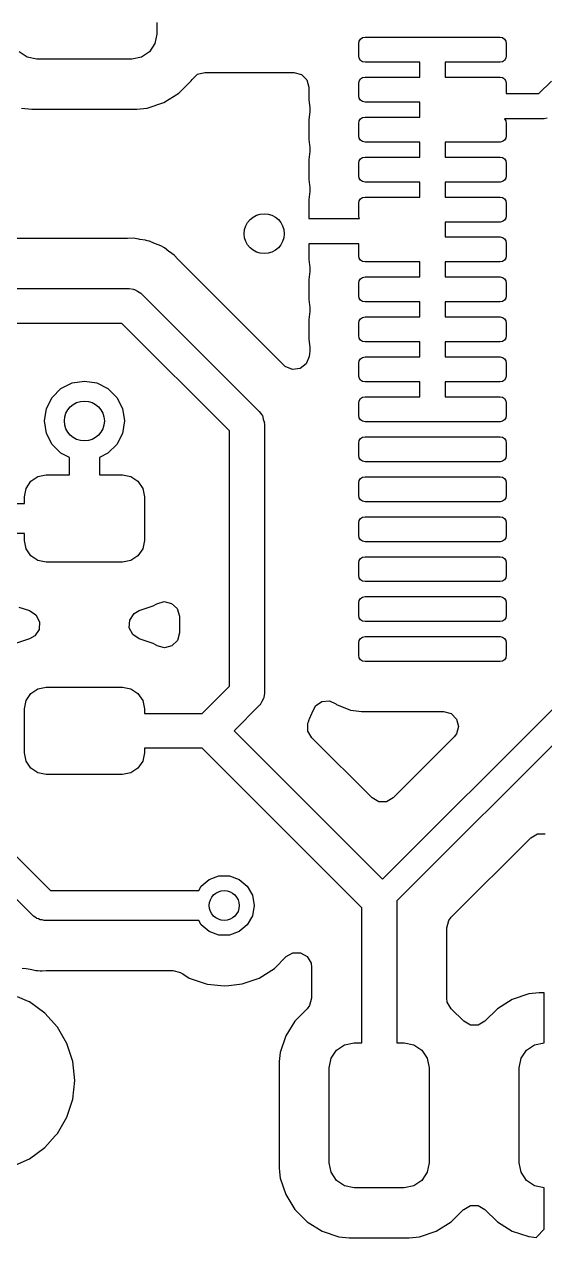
# Model space of a CAD drawing. Extents: x 44 to 146, y -87 to -25.
# Drawn here: x 85.25 to 90.46, y -79.23 to -67.08 of the extents above; entities that cross this region are included whole.
import ezdxf

# ---------------------------------------------------------------- set-up
doc = ezdxf.new("R2010")
doc.units = 0
doc.layers.add('BLACK', color=7, linetype='CONTINUOUS')

msp = doc.modelspace()

# ---------------------------------------------------------------- linework, layer by layer
at = {"layer": 'BLACK', "linetype": 'CONTINUOUS'}
for p, q in [((86.577, -67.060151), (86.577, -67.177151)), ((86.55797, -67.272822), (86.503777, -67.353928)), ((86.577, -67.177151), (86.55797, -67.272822)), ((88.596, -67.270651), (88.600758, -67.246733)), ((88.596, -67.395651), (88.596, -67.270651)), ((88.600758, -67.246733), (88.614306, -67.226457)), ((88.614306, -67.226457), (88.634582, -67.212909)), ((88.634582, -67.212909), (88.6585, -67.208151)), ((88.6585, -67.208151), (89.313878, -67.208151)), ((89.313878, -67.208151), (89.315426, -67.207444)), ((89.315426, -67.207444), (89.320343, -67.208151)), ((89.320343, -67.208151), (90.0085, -67.208151)), ((90.0085, -67.208151), (90.032418, -67.212909)), ((90.032418, -67.212909), (90.052694, -67.226457)), ((90.052694, -67.226457), (90.066242, -67.246733)), ((90.066242, -67.246733), (90.071, -67.270651)), ((90.071, -67.270651), (90.071, -67.395651)), ((85.281329, -67.408121), (85.200223, -67.353928)), ((85.377, -67.427151), (85.281329, -67.408121)), ((86.422671, -67.408121), (86.327, -67.427151)), ((86.503777, -67.353928), (86.422671, -67.408121)), ((88.600758, -67.419569), (88.596, -67.395651)), ((90.071, -67.395651), (90.066242, -67.419569)), ((86.327, -67.427151), (85.377, -67.427151)), ((88.614306, -67.439845), (88.600758, -67.419569)), ((88.634582, -67.453393), (88.614306, -67.439845)), ((88.6585, -67.458151), (88.634582, -67.453393)), ((89.2065, -67.458151), (88.6585, -67.458151)), ((89.2065, -67.608151), (89.2065, -67.458151)), ((90.0085, -67.458151), (89.4605, -67.458151)), ((89.4605, -67.458151), (89.4605, -67.608151)), ((90.032418, -67.453393), (90.0085, -67.458151)), ((90.052694, -67.439845), (90.032418, -67.453393)), ((90.066242, -67.419569), (90.052694, -67.439845)), ((86.795656, -67.769863), (86.919712, -67.645807)), ((86.919712, -67.645807), (86.928579, -67.63143)), ((86.928579, -67.63143), (86.984678, -67.578502)), ((86.984678, -67.578502), (87.055396, -67.560651)), ((87.055396, -67.560651), (87.947, -67.560651)), ((87.947, -67.560651), (88.0215, -67.580613)), ((88.0215, -67.580613), (88.076038, -67.635151)), ((88.076038, -67.635151), (88.096, -67.709651)), ((88.596, -67.670651), (88.600758, -67.646733)), ((88.600758, -67.646733), (88.614306, -67.626457)), ((88.614306, -67.626457), (88.634582, -67.612909)), ((88.634582, -67.612909), (88.6585, -67.608151)), ((88.6585, -67.608151), (89.2065, -67.608151)), ((89.4605, -67.608151), (90.0085, -67.608151)), ((90.0085, -67.608151), (90.032418, -67.612909)), ((90.032418, -67.612909), (90.052694, -67.626457)), ((90.052694, -67.626457), (90.066242, -67.646733)), ((90.066242, -67.646733), (90.071, -67.670651)), ((90.397394, -67.773), (90.523, -67.647394)), ((86.646334, -67.861965), (86.795656, -67.769863)), ((88.096, -67.709651), (88.096, -67.832526)), ((88.596, -67.795651), (88.596, -67.670651)), ((90.071, -67.670651), (90.071, -67.773)), ((90.071, -67.773), (90.397394, -67.773)), ((86.479797, -67.91715), (86.646334, -67.861965)), ((88.096, -67.832526), (88.106687, -67.913703)), ((88.600758, -67.819569), (88.596, -67.795651)), ((88.614306, -67.839845), (88.600758, -67.819569)), ((88.634582, -67.853393), (88.614306, -67.839845)), ((88.6585, -67.858151), (88.634582, -67.853393)), ((89.2065, -67.858151), (88.6585, -67.858151)), ((89.2065, -67.9), (89.2065, -67.858151)), ((85.224203, -67.91715), (85.326991, -67.927651)), ((85.326991, -67.927651), (86.377008, -67.92765)), ((86.377008, -67.92765), (86.479797, -67.91715)), ((88.106687, -67.952599), (88.096, -68.033775)), ((88.106687, -67.913703), (88.106687, -67.952599)), ((88.614306, -68.026457), (88.634582, -68.012909)), ((88.634582, -68.012909), (88.6585, -68.008151)), ((88.6585, -68.008151), (89.2065, -68.008151)), ((89.2065, -68.008151), (89.2065, -67.9)), ((90.480156, -68.018145), (90.45, -68.027)), ((88.096, -68.033775), (88.096, -68.232526)), ((88.596, -68.070651), (88.600758, -68.046733)), ((88.596, -68.195651), (88.596, -68.070651)), ((88.600758, -68.046733), (88.614306, -68.026457)), ((90.45, -68.027), (90.053057, -68.027)), ((90.053057, -68.027), (90.066242, -68.046733)), ((90.066242, -68.046733), (90.071, -68.070651)), ((90.071, -68.070651), (90.071, -68.195651)), ((88.096, -68.232526), (88.106687, -68.313703)), ((88.600758, -68.219569), (88.596, -68.195651)), ((88.614306, -68.239845), (88.600758, -68.219569)), ((88.634582, -68.253393), (88.614306, -68.239845)), ((88.6585, -68.258151), (88.634582, -68.253393)), ((89.2065, -68.258151), (88.6585, -68.258151)), ((89.2065, -68.408151), (89.2065, -68.258151)), ((90.0085, -68.258151), (89.4605, -68.258151)), ((89.4605, -68.258151), (89.4605, -68.408151)), ((90.032418, -68.253393), (90.0085, -68.258151)), ((90.052694, -68.239845), (90.032418, -68.253393)), ((90.066242, -68.219569), (90.052694, -68.239845)), ((90.071, -68.195651), (90.066242, -68.219569)), ((88.106687, -68.352599), (88.096, -68.433775)), ((88.106687, -68.313703), (88.106687, -68.352599)), ((88.096, -68.433775), (88.096, -68.632526)), ((88.596, -68.470651), (88.600758, -68.446733)), ((88.596, -68.595651), (88.596, -68.470651)), ((88.600758, -68.446733), (88.614306, -68.426457)), ((88.614306, -68.426457), (88.634582, -68.412909)), ((88.634582, -68.412909), (88.6585, -68.408151)), ((88.6585, -68.408151), (89.2065, -68.408151)), ((89.4605, -68.408151), (90.0085, -68.408151)), ((90.0085, -68.408151), (90.032418, -68.412909)), ((90.032418, -68.412909), (90.052694, -68.426457)), ((90.052694, -68.426457), (90.066242, -68.446733)), ((90.066242, -68.446733), (90.071, -68.470651)), ((90.071, -68.470651), (90.071, -68.595651)), ((88.600758, -68.619569), (88.596, -68.595651)), ((88.614306, -68.639845), (88.600758, -68.619569)), ((90.066242, -68.619569), (90.052694, -68.639845)), ((90.071, -68.595651), (90.066242, -68.619569)), ((88.096, -68.632526), (88.106687, -68.713703)), ((88.106687, -68.713703), (88.106687, -68.752599)), ((88.634582, -68.653393), (88.614306, -68.639845)), ((88.6585, -68.658151), (88.634582, -68.653393)), ((89.2065, -68.658151), (88.6585, -68.658151)), ((89.2065, -68.808151), (89.2065, -68.658151)), ((90.0085, -68.658151), (89.4605, -68.658151)), ((89.4605, -68.658151), (89.4605, -68.808151)), ((90.032418, -68.653393), (90.0085, -68.658151)), ((90.052694, -68.639845), (90.032418, -68.653393)), ((88.106687, -68.752599), (88.096, -68.833775)), ((88.096, -68.833775), (88.096, -69.023)), ((88.596, -68.870651), (88.600758, -68.846733)), ((88.596, -68.995651), (88.596, -68.870651)), ((88.600758, -68.846733), (88.614306, -68.826457)), ((88.614306, -68.826457), (88.634582, -68.812909)), ((88.634582, -68.812909), (88.6585, -68.808151)), ((88.6585, -68.808151), (89.2065, -68.808151)), ((89.4605, -68.808151), (90.0085, -68.808151)), ((90.0085, -68.808151), (90.032418, -68.812909)), ((90.032418, -68.812909), (90.052694, -68.826457)), ((90.052694, -68.826457), (90.066242, -68.846733)), ((90.066242, -68.846733), (90.071, -68.870651)), ((90.071, -68.870651), (90.071, -68.995651)), ((88.096, -69.023), (88.603051, -69.023)), ((88.600758, -69.019569), (88.596, -68.995651)), ((88.603051, -69.023), (88.600758, -69.019569)), ((90.0085, -69.058151), (89.4605, -69.058151)), ((89.4605, -69.058151), (89.4605, -69.15)), ((90.032418, -69.053393), (90.0085, -69.058151)), ((90.052694, -69.039845), (90.032418, -69.053393)), ((90.066242, -69.019569), (90.052694, -69.039845)), ((90.071, -68.995651), (90.066242, -69.019569)), ((86.2751, -69.2245), (83.703519, -69.2245)), ((86.284096, -69.224228), (86.2751, -69.2245)), ((86.341085, -69.220781), (86.284096, -69.224228)), ((86.397261, -69.231074), (86.341085, -69.220781)), ((86.406153, -69.232427), (86.397261, -69.231074)), ((86.462843, -69.239311), (86.406153, -69.232427)), ((89.4605, -69.15), (89.4605, -69.208151)), ((89.4605, -69.208151), (90.0085, -69.208151)), ((90.0085, -69.208151), (90.032418, -69.212909)), ((90.032418, -69.212909), (90.052694, -69.226457)), ((90.052694, -69.226457), (90.066242, -69.246733)), ((86.469485, -69.24183), (86.462843, -69.239311)), ((86.49545, -69.249069), (86.469485, -69.24183)), ((86.50244, -69.25035), (86.49545, -69.249069)), ((86.55451, -69.273784), (86.50244, -69.25035)), ((86.56282, -69.277226), (86.55451, -69.273784)), ((86.616217, -69.297478), (86.56282, -69.277226)), ((86.616226, -69.297482), (86.616217, -69.297478)), ((86.622072, -69.301517), (86.616226, -69.297482)), ((86.645543, -69.314755), (86.622072, -69.301517)), ((86.652028, -69.317674), (86.645543, -69.314755)), ((86.65203, -69.317675), (86.652028, -69.317674)), ((86.696987, -69.352897), (86.652029, -69.317675)), ((86.652029, -69.317675), (86.65203, -69.317675)), ((86.704237, -69.358232), (86.696987, -69.352897)), ((88.596, -69.277), (88.096, -69.277)), ((88.096, -69.277), (88.096, -69.432526)), ((88.596, -69.395651), (88.596, -69.277)), ((90.066242, -69.246733), (90.071, -69.270651)), ((90.071, -69.270651), (90.071, -69.395651)), ((86.751225, -69.390665), (86.704237, -69.358232)), ((86.751231, -69.39067), (86.751225, -69.390665)), ((86.789088, -69.433402), (86.751231, -69.39067)), ((86.795257, -69.439956), (86.789088, -69.433402)), ((87.846647, -70.491346), (86.795257, -69.439956)), ((88.096, -69.432526), (88.106687, -69.513703)), ((88.600758, -69.419569), (88.596, -69.395651)), ((88.614306, -69.439845), (88.600758, -69.419569)), ((88.634582, -69.453393), (88.614306, -69.439845)), ((88.6585, -69.458151), (88.634582, -69.453393)), ((89.2065, -69.458151), (88.6585, -69.458151)), ((89.2065, -69.608151), (89.2065, -69.458151)), ((90.0085, -69.458151), (89.4605, -69.458151)), ((89.4605, -69.458151), (89.4605, -69.608151)), ((90.032418, -69.453393), (90.0085, -69.458151)), ((90.052694, -69.439845), (90.032418, -69.453393)), ((90.066242, -69.419569), (90.052694, -69.439845)), ((90.071, -69.395651), (90.066242, -69.419569)), ((88.106687, -69.552599), (88.096, -69.633775)), ((88.106687, -69.513703), (88.106687, -69.552599)), ((88.096, -69.633775), (88.096, -69.832526)), ((88.596, -69.670651), (88.600758, -69.646733)), ((88.596, -69.795651), (88.596, -69.670651)), ((88.600758, -69.646733), (88.614306, -69.626457)), ((88.614306, -69.626457), (88.634582, -69.612909)), ((88.634582, -69.612909), (88.6585, -69.608151)), ((88.6585, -69.608151), (89.2065, -69.608151)), ((89.4605, -69.608151), (90.0085, -69.608151)), ((90.0085, -69.608151), (90.032418, -69.612909)), ((90.032418, -69.612909), (90.052694, -69.626457)), ((90.052694, -69.626457), (90.066242, -69.646733)), ((90.066242, -69.646733), (90.071, -69.670651)), ((90.071, -69.670651), (90.071, -69.795651)), ((83.434487, -69.725), (86.3, -69.725)), ((86.3, -69.725), (86.34188, -69.730085)), ((86.34188, -69.730085), (86.346665, -69.732596)), ((86.346665, -69.732596), (86.352063, -69.732923)), ((86.352063, -69.732923), (86.383522, -69.75194)), ((86.383522, -69.75194), (86.416046, -69.769011)), ((86.416046, -69.769011), (86.419115, -69.773458)), ((86.419115, -69.773458), (86.423744, -69.776256)), ((86.423744, -69.776256), (87.601344, -70.953856)), ((88.096, -69.832526), (88.106687, -69.913703)), ((88.600758, -69.819569), (88.596, -69.795651)), ((88.614306, -69.839845), (88.600758, -69.819569)), ((88.634582, -69.853393), (88.614306, -69.839845)), ((90.052694, -69.839845), (90.032418, -69.853393)), ((90.066242, -69.819569), (90.052694, -69.839845)), ((90.071, -69.795651), (90.066242, -69.819569)), ((88.106687, -69.952599), (88.096, -70.033775)), ((88.106687, -69.913703), (88.106687, -69.952599)), ((88.6585, -69.858151), (88.634582, -69.853393)), ((89.2065, -69.858151), (88.6585, -69.858151)), ((89.2065, -70.008151), (89.2065, -69.858151)), ((90.0085, -69.858151), (89.4605, -69.858151)), ((89.4605, -69.858151), (89.4605, -70.008151)), ((90.032418, -69.853393), (90.0085, -69.858151)), ((86.227512, -70.075), (83.362, -70.075)), ((87.3026, -71.150088), (86.227512, -70.075)), ((88.096, -70.033775), (88.096, -70.232526)), ((88.596, -70.070651), (88.600758, -70.046733)), ((88.596, -70.195651), (88.596, -70.070651)), ((88.600758, -70.046733), (88.614306, -70.026457)), ((88.614306, -70.026457), (88.634582, -70.012909)), ((88.634582, -70.012909), (88.6585, -70.008151)), ((88.6585, -70.008151), (89.2065, -70.008151)), ((89.4605, -70.008151), (90.0085, -70.008151)), ((90.0085, -70.008151), (90.032418, -70.012909)), ((90.032418, -70.012909), (90.052694, -70.026457)), ((90.052694, -70.026457), (90.066242, -70.046733)), ((90.066242, -70.046733), (90.071, -70.070651)), ((90.071, -70.070651), (90.071, -70.195651)), ((88.600758, -70.219569), (88.596, -70.195651)), ((90.071, -70.195651), (90.066242, -70.219569)), ((88.096, -70.232526), (88.106687, -70.313703)), ((88.106687, -70.313703), (88.106687, -70.352599)), ((88.614306, -70.239845), (88.600758, -70.219569)), ((88.634582, -70.253393), (88.614306, -70.239845)), ((88.6585, -70.258151), (88.634582, -70.253393)), ((89.2065, -70.258151), (88.6585, -70.258151)), ((89.2065, -70.408151), (89.2065, -70.258151)), ((90.0085, -70.258151), (89.4605, -70.258151)), ((89.4605, -70.258151), (89.4605, -70.408151)), ((90.032418, -70.253393), (90.0085, -70.258151)), ((90.052694, -70.239845), (90.032418, -70.253393)), ((90.066242, -70.219569), (90.052694, -70.239845)), ((88.099731, -70.405435), (88.070216, -70.476692)), ((88.106687, -70.352599), (88.099731, -70.405435)), ((88.596, -70.470651), (88.600758, -70.446733)), ((88.600758, -70.446733), (88.614306, -70.426457)), ((88.614306, -70.426457), (88.634582, -70.412909)), ((88.634582, -70.412909), (88.6585, -70.408151)), ((88.6585, -70.408151), (89.2065, -70.408151)), ((89.4605, -70.408151), (90.0085, -70.408151)), ((90.0085, -70.408151), (90.032418, -70.412909)), ((90.032418, -70.412909), (90.052694, -70.426457)), ((90.052694, -70.426457), (90.066242, -70.446733)), ((90.066242, -70.446733), (90.071, -70.470651)), ((87.861301, -70.504197), (87.846647, -70.491346)), ((87.932558, -70.533712), (87.861301, -70.504197)), ((88.009026, -70.523645), (87.932558, -70.533712)), ((88.070216, -70.476692), (88.009026, -70.523645)), ((88.596, -70.595651), (88.596, -70.470651)), ((90.071, -70.470651), (90.071, -70.595651)), ((85.616886, -70.726393), (85.728393, -70.669577)), ((85.728393, -70.669577), (85.852, -70.65)), ((85.852, -70.65), (85.975607, -70.669577)), ((85.975607, -70.669577), (86.087114, -70.726393)), ((88.600758, -70.619569), (88.596, -70.595651)), ((88.614306, -70.639845), (88.600758, -70.619569)), ((88.634582, -70.653393), (88.614306, -70.639845)), ((88.6585, -70.658151), (88.634582, -70.653393)), ((89.2065, -70.658151), (88.6585, -70.658151)), ((89.2065, -70.808151), (89.2065, -70.658151)), ((90.0085, -70.658151), (89.4605, -70.658151)), ((89.4605, -70.658151), (89.4605, -70.808151)), ((90.032418, -70.653393), (90.0085, -70.658151)), ((90.052694, -70.639845), (90.032418, -70.653393)), ((90.066242, -70.619569), (90.052694, -70.639845)), ((90.071, -70.595651), (90.066242, -70.619569)), ((85.471577, -70.926393), (85.528393, -70.814886)), ((85.528393, -70.814886), (85.616886, -70.726393)), ((86.087114, -70.726393), (86.175607, -70.814886)), ((86.175607, -70.814886), (86.232423, -70.926393)), ((88.614306, -70.826457), (88.634582, -70.812909)), ((88.634582, -70.812909), (88.6585, -70.808151)), ((88.6585, -70.808151), (89.2065, -70.808151)), ((89.4605, -70.808151), (90.0085, -70.808151)), ((90.0085, -70.808151), (90.032418, -70.812909)), ((90.032418, -70.812909), (90.052694, -70.826457)), ((85.452, -71.05), (85.471577, -70.926393)), ((86.232423, -70.926393), (86.252, -71.05)), ((88.596, -70.870651), (88.600758, -70.846733)), ((88.596, -70.995651), (88.596, -70.870651)), ((88.600758, -70.846733), (88.614306, -70.826457)), ((90.052694, -70.826457), (90.066242, -70.846733)), ((90.066242, -70.846733), (90.071, -70.870651)), ((90.071, -70.870651), (90.071, -70.995651)), ((85.471577, -71.173607), (85.452, -71.05)), ((86.252, -71.05), (86.232423, -71.173607)), ((87.601344, -70.953856), (87.627362, -70.987066)), ((87.627362, -70.987066), (87.628969, -70.992226)), ((87.628969, -70.992226), (87.632555, -70.996273)), ((87.632555, -70.996273), (87.64135, -71.031959)), ((87.64135, -71.031959), (87.65228, -71.067034)), ((88.600758, -71.019569), (88.596, -70.995651)), ((88.614306, -71.039845), (88.600758, -71.019569)), ((88.634582, -71.053393), (88.614306, -71.039845)), ((88.6585, -71.058151), (88.634582, -71.053393)), ((90.032418, -71.053393), (90.0085, -71.058151)), ((90.052694, -71.039845), (90.032418, -71.053393)), ((90.066242, -71.019569), (90.052694, -71.039845)), ((90.071, -70.995651), (90.066242, -71.019569)), ((85.528393, -71.285114), (85.471577, -71.173607)), ((86.232423, -71.173607), (86.175607, -71.285114)), ((87.3026, -73.703214), (87.3026, -71.150088)), ((87.65228, -71.067034), (87.651305, -71.072349)), ((87.651305, -71.072349), (87.6526, -71.0776)), ((87.6526, -71.0776), (87.6526, -73.775702)), ((89.346657, -71.058151), (88.6585, -71.058151)), ((89.351574, -71.058858), (89.346657, -71.058151)), ((89.353122, -71.058151), (89.351574, -71.058858)), ((90.0085, -71.058151), (89.353122, -71.058151)), ((85.616886, -71.373607), (85.528393, -71.285114)), ((86.175607, -71.285114), (86.087114, -71.373607)), ((88.596, -71.270651), (88.600758, -71.246733)), ((88.596, -71.395651), (88.596, -71.270651)), ((88.600758, -71.246733), (88.614306, -71.226457)), ((88.614306, -71.226457), (88.634582, -71.212909)), ((88.634582, -71.212909), (88.6585, -71.208151)), ((88.6585, -71.208151), (90.0085, -71.208151)), ((90.0085, -71.208151), (90.032418, -71.212909)), ((90.032418, -71.212909), (90.052694, -71.226457)), ((90.052694, -71.226457), (90.066242, -71.246733)), ((90.066242, -71.246733), (90.071, -71.270651)), ((90.071, -71.270651), (90.071, -71.395651)), ((85.702, -71.416975), (85.616886, -71.373607)), ((85.702, -71.589151), (85.702, -71.416975)), ((86.087114, -71.373607), (86.002, -71.416975)), ((86.002, -71.416975), (86.002, -71.589151)), ((88.600758, -71.419569), (88.596, -71.395651)), ((88.614306, -71.439845), (88.600758, -71.419569)), ((90.066242, -71.419569), (90.052694, -71.439845)), ((90.071, -71.395651), (90.066242, -71.419569)), ((88.634582, -71.453393), (88.614306, -71.439845)), ((88.6585, -71.458151), (88.634582, -71.453393)), ((90.0085, -71.458151), (88.6585, -71.458151)), ((90.032418, -71.453393), (90.0085, -71.458151)), ((90.052694, -71.439845), (90.032418, -71.453393)), ((85.268651, -71.724189), (85.31607, -71.653221)), ((85.31607, -71.653221), (85.387038, -71.605802)), ((85.387038, -71.605802), (85.47075, -71.589151)), ((85.47075, -71.589151), (85.702, -71.589151)), ((86.002, -71.589151), (86.23325, -71.589151)), ((86.23325, -71.589151), (86.316962, -71.605802)), ((86.316962, -71.605802), (86.38793, -71.653221)), ((86.38793, -71.653221), (86.435349, -71.724189)), ((88.596, -71.670651), (88.600758, -71.646733)), ((88.600758, -71.646733), (88.614306, -71.626457)), ((88.614306, -71.626457), (88.634582, -71.612909)), ((88.634582, -71.612909), (88.6585, -71.608151)), ((88.6585, -71.608151), (90.0085, -71.608151)), ((90.0085, -71.608151), (90.032418, -71.612909)), ((90.032418, -71.612909), (90.052694, -71.626457)), ((90.052694, -71.626457), (90.066242, -71.646733)), ((90.066242, -71.646733), (90.071, -71.670651)), ((85.252, -71.807901), (85.268651, -71.724189)), ((86.435349, -71.724189), (86.452, -71.807901)), ((88.596, -71.795651), (88.596, -71.670651)), ((90.071, -71.670651), (90.071, -71.795651)), ((85.046949, -71.876651), (85.252, -71.876651)), ((85.252, -71.876651), (85.252, -71.807901)), ((86.452, -71.807901), (86.452, -72.245401)), ((88.600758, -71.819569), (88.596, -71.795651)), ((88.614306, -71.839845), (88.600758, -71.819569)), ((88.634582, -71.853393), (88.614306, -71.839845)), ((88.6585, -71.858151), (88.634582, -71.853393)), ((90.0085, -71.858151), (88.6585, -71.858151)), ((90.032418, -71.853393), (90.0085, -71.858151)), ((90.052694, -71.839845), (90.032418, -71.853393)), ((90.066242, -71.819569), (90.052694, -71.839845)), ((90.071, -71.795651), (90.066242, -71.819569)), ((88.600758, -72.046733), (88.614306, -72.026457)), ((88.614306, -72.026457), (88.634582, -72.012909)), ((88.634582, -72.012909), (88.6585, -72.008151)), ((88.6585, -72.008151), (90.0085, -72.008151)), ((90.0085, -72.008151), (90.032418, -72.012909)), ((90.032418, -72.012909), (90.052694, -72.026457)), ((90.052694, -72.026457), (90.066242, -72.046733)), ((88.596, -72.070651), (88.600758, -72.046733)), ((88.596, -72.195651), (88.596, -72.070651)), ((90.066242, -72.046733), (90.071, -72.070651)), ((90.071, -72.070651), (90.071, -72.195651)), ((85.252, -72.176651), (85.109081, -72.176651)), ((85.252, -72.245401), (85.252, -72.176651)), ((85.268651, -72.329113), (85.252, -72.245401)), ((86.452, -72.245401), (86.435349, -72.329113)), ((88.600758, -72.219569), (88.596, -72.195651)), ((88.614306, -72.239845), (88.600758, -72.219569)), ((88.634582, -72.253393), (88.614306, -72.239845)), ((88.6585, -72.258151), (88.634582, -72.253393)), ((90.0085, -72.258151), (88.6585, -72.258151)), ((90.032418, -72.253393), (90.0085, -72.258151)), ((90.052694, -72.239845), (90.032418, -72.253393)), ((90.066242, -72.219569), (90.052694, -72.239845)), ((90.071, -72.195651), (90.066242, -72.219569)), ((85.31607, -72.400081), (85.268651, -72.329113)), ((86.435349, -72.329113), (86.38793, -72.400081)), ((85.387038, -72.4475), (85.31607, -72.400081)), ((85.47075, -72.464151), (85.387038, -72.4475)), ((86.23325, -72.464151), (85.47075, -72.464151)), ((86.316962, -72.4475), (86.23325, -72.464151)), ((86.38793, -72.400081), (86.316962, -72.4475)), ((88.596, -72.470651), (88.600758, -72.446733)), ((88.596, -72.595651), (88.596, -72.470651)), ((88.600758, -72.446733), (88.614306, -72.426457)), ((88.614306, -72.426457), (88.634582, -72.412909)), ((88.634582, -72.412909), (88.6585, -72.408151)), ((88.6585, -72.408151), (90.0085, -72.408151)), ((90.0085, -72.408151), (90.032418, -72.412909)), ((90.032418, -72.412909), (90.052694, -72.426457)), ((90.052694, -72.426457), (90.066242, -72.446733)), ((90.066242, -72.446733), (90.071, -72.470651)), ((90.071, -72.470651), (90.071, -72.595651)), ((88.600758, -72.619569), (88.596, -72.595651)), ((88.614306, -72.639845), (88.600758, -72.619569)), ((90.066242, -72.619569), (90.052694, -72.639845)), ((90.071, -72.595651), (90.066242, -72.619569)), ((88.634582, -72.653393), (88.614306, -72.639845)), ((88.6585, -72.658151), (88.634582, -72.653393)), ((90.0085, -72.658151), (88.6585, -72.658151)), ((90.032418, -72.653393), (90.0085, -72.658151)), ((90.052694, -72.639845), (90.032418, -72.653393)), ((86.539287, -72.9017), (86.574879, -72.879746)), ((86.574879, -72.879746), (86.648764, -72.857625)), ((86.648764, -72.857625), (86.723814, -72.875411)), ((86.723814, -72.875411), (86.779915, -72.928339)), ((88.596, -72.870651), (88.600758, -72.846733)), ((88.596, -72.995651), (88.596, -72.870651)), ((88.600758, -72.846733), (88.614306, -72.826457)), ((88.614306, -72.826457), (88.634582, -72.812909)), ((88.634582, -72.812909), (88.6585, -72.808151)), ((88.6585, -72.808151), (90.0085, -72.808151)), ((90.0085, -72.808151), (90.032418, -72.812909)), ((90.032418, -72.812909), (90.052694, -72.826457)), ((90.052694, -72.826457), (90.066242, -72.846733)), ((90.066242, -72.846733), (90.071, -72.870651)), ((90.071, -72.870651), (90.071, -72.995651)), ((85.197198, -72.912464), (85.303574, -72.947714)), ((85.303574, -72.947714), (85.368013, -72.990097)), ((85.368013, -72.990097), (85.402627, -73.059022)), ((86.305857, -73.042283), (86.34824, -72.977844)), ((86.34824, -72.977844), (86.400426, -72.947714)), ((86.400426, -72.947714), (86.539287, -72.9017)), ((86.779915, -72.928339), (86.802037, -73.002226)), ((88.600758, -73.019569), (88.596, -72.995651)), ((90.071, -72.995651), (90.066242, -73.019569)), ((85.402627, -73.059022), (85.398142, -73.13602)), ((86.301372, -73.11928), (86.305857, -73.042283)), ((86.335987, -73.188205), (86.301372, -73.11928)), ((86.802037, -73.002226), (86.8021, -73.006562)), ((86.8021, -73.006562), (86.8021, -73.171739)), ((88.614306, -73.039845), (88.600758, -73.019569)), ((88.634582, -73.053393), (88.614306, -73.039845)), ((88.6585, -73.058151), (88.634582, -73.053393)), ((90.0085, -73.058151), (88.6585, -73.058151)), ((90.032418, -73.053393), (90.0085, -73.058151)), ((90.052694, -73.039845), (90.032418, -73.053393)), ((90.066242, -73.019569), (90.052694, -73.039845)), ((85.303573, -73.230588), (85.164713, -73.276602)), ((85.355759, -73.200459), (85.303573, -73.230588)), ((85.398142, -73.13602), (85.355759, -73.200459)), ((86.400425, -73.230587), (86.335987, -73.188205)), ((86.539287, -73.276602), (86.400425, -73.230587)), ((86.8021, -73.171739), (86.782138, -73.246239)), ((88.600758, -73.246733), (88.614306, -73.226457)), ((88.614306, -73.226457), (88.634582, -73.212909)), ((88.634582, -73.212909), (88.6585, -73.208151)), ((88.6585, -73.208151), (90.0085, -73.208151)), ((90.0085, -73.208151), (90.032418, -73.212909)), ((90.032418, -73.212909), (90.052694, -73.226457)), ((90.052694, -73.226457), (90.066242, -73.246733)), ((86.574903, -73.29857), (86.539287, -73.276602)), ((86.5786, -73.300777), (86.574903, -73.29857)), ((86.6531, -73.320739), (86.5786, -73.300777)), ((86.7276, -73.300777), (86.6531, -73.320739)), ((86.782138, -73.246239), (86.7276, -73.300777)), ((88.596, -73.270651), (88.600758, -73.246733)), ((88.596, -73.395651), (88.596, -73.270651)), ((90.066242, -73.246733), (90.071, -73.270651)), ((90.071, -73.270651), (90.071, -73.395651)), ((88.600758, -73.419569), (88.596, -73.395651)), ((88.614306, -73.439845), (88.600758, -73.419569)), ((88.634582, -73.453393), (88.614306, -73.439845)), ((88.6585, -73.458151), (88.634582, -73.453393)), ((90.0085, -73.458151), (88.6585, -73.458151)), ((90.032418, -73.453393), (90.0085, -73.458151)), ((90.052694, -73.439845), (90.032418, -73.453393)), ((90.066242, -73.419569), (90.052694, -73.439845)), ((90.071, -73.395651), (90.066242, -73.419569)), ((85.387038, -73.730802), (85.47075, -73.714151)), ((85.47075, -73.714151), (86.23325, -73.714151)), ((86.23325, -73.714151), (86.316962, -73.730802)), ((87.029163, -73.976651), (87.3026, -73.703214)), ((83.523932, -73.7618), (85.512132, -75.75)), ((85.252, -73.932901), (85.268651, -73.849189)), ((85.268651, -73.849189), (85.31607, -73.778221)), ((85.31607, -73.778221), (85.387038, -73.730802)), ((86.316962, -73.730802), (86.38793, -73.778221)), ((86.38793, -73.778221), (86.435349, -73.849189)), ((86.435349, -73.849189), (86.452, -73.932901)), ((87.644676, -73.827765), (87.625662, -73.859217)), ((87.645002, -73.822369), (87.644676, -73.827765)), ((87.647515, -73.817582), (87.645002, -73.822369)), ((87.6526, -73.775702), (87.647515, -73.817582)), ((85.343934, -76.006066), (83.237868, -73.9)), ((85.252, -74.370401), (85.252, -73.932901)), ((86.452, -73.932901), (86.452, -73.976651)), ((87.601344, -73.899446), (87.349139, -74.151651)), ((87.604141, -73.894817), (87.601344, -73.899446)), ((87.608589, -73.891748), (87.604141, -73.894817)), ((87.625662, -73.859217), (87.608589, -73.891748)), ((88.12725, -73.978141), (88.128385, -73.971945)), ((88.128385, -73.971945), (88.161445, -73.902263)), ((88.161445, -73.902263), (88.224917, -73.858445)), ((88.224917, -73.858445), (88.301795, -73.852234)), ((88.301795, -73.852234), (88.365655, -73.880588)), ((88.365655, -73.880588), (88.374571, -73.88743)), ((88.374571, -73.88743), (88.511528, -73.94416)), ((88.511528, -73.94416), (88.511533, -73.944161)), ((88.511533, -73.944161), (88.542944, -73.948296)), ((88.542944, -73.948296), (88.621599, -73.958651)), ((88.621599, -73.958651), (89.444212, -73.95865)), ((88.833941, -75.636453), (90.548, -73.922394)), ((89.444212, -73.95865), (89.518711, -73.978612)), ((86.452, -73.976651), (87.029163, -73.976651)), ((88.086881, -74.076221), (88.091479, -74.061969)), ((88.086881, -74.153349), (88.086881, -74.076221)), ((88.091479, -74.061969), (88.10038, -74.038499)), ((88.10038, -74.038499), (88.103798, -74.030247)), ((88.103798, -74.030247), (88.12725, -73.978141)), ((90.764802, -74.064803), (88.975, -75.854605)), ((89.518711, -73.978612), (89.573249, -74.03315)), ((89.573249, -74.03315), (89.593211, -74.10765)), ((87.349139, -74.151651), (88.833941, -75.636453)), ((88.125444, -74.220143), (88.086881, -74.153349)), ((89.54957, -74.213009), (88.939299, -74.82328)), ((89.573249, -74.18215), (89.54957, -74.213009)), ((89.593211, -74.10765), (89.573249, -74.18215)), ((87.029163, -74.326651), (86.452, -74.326651)), ((86.452, -74.326651), (86.452, -74.370401)), ((88.625, -75.922488), (87.029163, -74.326651)), ((88.728583, -74.823281), (88.125444, -74.220143)), ((85.268651, -74.454113), (85.252, -74.370401)), ((85.31607, -74.525081), (85.268651, -74.454113)), ((86.435349, -74.454113), (86.38793, -74.525081)), ((86.452, -74.370401), (86.435349, -74.454113)), ((85.387038, -74.5725), (85.31607, -74.525081)), ((85.47075, -74.589151), (85.387038, -74.5725)), ((86.316962, -74.5725), (86.23325, -74.589151)), ((86.38793, -74.525081), (86.316962, -74.5725)), ((86.23325, -74.589151), (85.47075, -74.589151)), ((88.795376, -74.861844), (88.728583, -74.823281)), ((88.939299, -74.82328), (88.872504, -74.861844)), ((88.872504, -74.861844), (88.795376, -74.861844)), ((90.316143, -75.221274), (90.382936, -75.182712)), ((90.382936, -75.182712), (90.460064, -75.182712)), ((89.519137, -76.018281), (90.316143, -75.221274)), ((87.020187, -75.707164), (87.1, -75.640192)), ((87.1, -75.640192), (87.197906, -75.604558)), ((87.197906, -75.604558), (87.302094, -75.604558)), ((87.302094, -75.604558), (87.4, -75.640192)), ((87.4, -75.640192), (87.479813, -75.707164)), ((85.512132, -75.75), (86.995455, -75.75)), ((86.995455, -75.75), (87.020187, -75.707164)), ((87.479813, -75.707164), (87.531908, -75.797394)), ((87.531908, -75.797394), (87.55, -75.9)), ((87.55, -75.9), (87.531908, -76.002606)), ((88.975, -75.854605), (88.975, -77.275)), ((85.361035, -76.015939), (85.343934, -76.006066)), ((85.375, -76.029904), (85.361035, -76.015939)), ((85.394074, -76.035015), (85.375, -76.029904)), ((85.411177, -76.044889), (85.394074, -76.035015)), ((87.531908, -76.002606), (87.479813, -76.092836)), ((88.625, -77.275), (88.625, -75.922488)), ((89.495462, -76.049136), (89.519137, -76.018281)), ((85.430925, -76.044889), (85.411177, -76.044889)), ((85.45, -76.05), (85.430925, -76.044889)), ((86.995455, -76.05), (85.45, -76.05)), ((87.020187, -76.092836), (86.995455, -76.05)), ((87.1, -76.159808), (87.020187, -76.092836)), ((87.479813, -76.092836), (87.4, -76.159808)), ((89.4755, -76.123636), (89.495462, -76.049136)), ((89.4755, -76.827414), (89.4755, -76.123636)), ((87.197906, -76.195442), (87.1, -76.159808)), ((87.302094, -76.195442), (87.197906, -76.195442)), ((87.4, -76.159808), (87.302094, -76.195442)), ((87.870141, -76.411937), (87.936936, -76.373373)), ((87.936936, -76.373373), (88.014064, -76.373373)), ((88.014064, -76.373373), (88.080859, -76.411937)), ((87.752262, -76.529816), (87.870141, -76.411937)), ((88.080859, -76.411937), (88.119423, -76.478732)), ((88.119423, -76.478732), (88.1245, -76.517296)), ((88.1245, -76.517296), (88.1245, -76.827414)), ((85.229257, -76.528785), (85.268132, -76.529802)), ((85.268132, -76.529802), (85.311002, -76.536592)), ((85.311002, -76.536592), (85.324732, -76.539435)), ((85.324732, -76.539435), (85.367823, -76.5505)), ((85.367823, -76.5505), (85.387079, -76.5505)), ((85.387079, -76.5505), (85.410386, -76.552334)), ((85.410386, -76.552334), (85.414016, -76.552908)), ((85.414016, -76.552908), (85.429404, -76.555346)), ((85.429404, -76.555346), (85.471012, -76.551412)), ((85.471012, -76.551412), (85.473678, -76.551161)), ((85.473678, -76.551161), (85.487699, -76.5505)), ((85.487699, -76.5505), (86.737729, -76.5505)), ((86.737729, -76.5505), (86.812229, -76.570462)), ((86.812229, -76.570462), (86.817002, -76.573338)), ((86.817002, -76.573338), (86.835682, -76.585075)), ((86.835682, -76.585075), (86.900478, -76.625789)), ((86.900478, -76.625789), (87.070745, -76.685368)), ((87.429255, -76.685368), (87.599522, -76.625789)), ((87.599522, -76.625789), (87.752262, -76.529816)), ((87.070745, -76.685368), (87.084156, -76.686879)), ((87.084156, -76.686879), (87.249999, -76.705565)), ((87.249999, -76.705565), (87.25, -76.705565)), ((87.25, -76.705565), (87.250001, -76.705565)), ((87.250001, -76.705565), (87.294954, -76.7005)), ((87.294954, -76.7005), (87.429255, -76.685368)), ((85.299997, -76.864632), (85.184227, -76.813087)), ((85.30273, -76.865849), (85.299997, -76.864632)), ((85.455871, -76.977112), (85.30273, -76.865849)), ((88.1245, -76.827414), (88.104538, -76.901914)), ((89.480577, -76.865977), (89.4755, -76.827414)), ((89.519141, -76.932772), (89.480577, -76.865977)), ((90.130878, -76.840642), (89.981659, -76.93268)), ((90.297303, -76.785494), (90.130878, -76.840642)), ((90.400025, -76.775), (90.297303, -76.785494)), ((90.45, -76.775), (90.400025, -76.775)), ((90.45, -77.275), (90.45, -76.775)), ((85.455872, -76.977113), (85.455871, -76.977112)), ((85.58253, -77.117779), (85.455872, -76.977113)), ((88.080859, -76.932773), (87.957288, -77.056343)), ((88.104538, -76.901914), (88.080859, -76.932773)), ((89.644994, -77.058626), (89.519141, -76.932772)), ((89.981658, -76.93268), (89.855712, -77.058627)), ((89.981659, -76.93268), (89.981658, -76.93268)), ((85.582532, -77.117783), (85.58253, -77.117779)), ((85.582533, -77.117784), (85.582532, -77.117783)), ((85.677179, -77.281716), (85.582533, -77.117784)), ((87.957288, -77.056343), (87.865186, -77.205666)), ((89.644994, -77.058627), (89.644994, -77.058626)), ((89.711788, -77.097191), (89.644994, -77.058627)), ((89.788916, -77.097191), (89.711788, -77.097191)), ((89.855712, -77.058627), (89.788916, -77.097191)), ((87.865186, -77.205666), (87.810001, -77.372201)), ((85.735674, -77.461744), (85.677179, -77.281716)), ((87.810001, -77.372203), (87.800854, -77.461745)), ((87.810001, -77.372201), (87.810001, -77.372203)), ((88.31903, -77.429329), (88.373223, -77.348223)), ((88.373223, -77.348223), (88.454329, -77.29403)), ((88.454329, -77.29403), (88.55, -77.275)), ((88.55, -77.275), (88.625, -77.275)), ((88.975, -77.275), (89.05, -77.275)), ((89.05, -77.275), (89.145671, -77.29403)), ((89.145671, -77.29403), (89.226777, -77.348223)), ((89.226777, -77.348223), (89.28097, -77.429329)), ((90.21903, -77.429329), (90.273223, -77.348223)), ((90.273223, -77.348223), (90.354329, -77.29403)), ((90.354329, -77.29403), (90.45, -77.275)), ((85.75546, -77.65), (85.735674, -77.461744)), ((87.800854, -77.461745), (87.7995, -77.474995)), ((87.7995, -77.474995), (87.7995, -78.525003)), ((88.3, -77.525), (88.31903, -77.429329)), ((89.28097, -77.429329), (89.3, -77.525)), ((90.2, -77.525), (90.21903, -77.429329)), ((88.3, -78.475), (88.3, -77.525)), ((89.3, -77.525), (89.3, -78.475)), ((90.2, -78.475), (90.2, -77.525)), ((85.735674, -77.838256), (85.75546, -77.65)), ((85.677179, -78.018284), (85.735674, -77.838256)), ((85.582533, -78.182216), (85.677179, -78.018284)), ((85.455871, -78.322888), (85.56044, -78.206753)), ((85.56044, -78.206753), (85.58253, -78.18222)), ((85.58253, -78.18222), (85.582531, -78.182218)), ((85.582531, -78.182218), (85.582533, -78.182216)), ((85.30273, -78.434151), (85.455871, -78.322888)), ((85.129803, -78.511144), (85.30273, -78.434151)), ((87.7995, -78.525003), (87.80356, -78.564742)), ((87.80356, -78.564742), (87.810001, -78.627797)), ((88.31903, -78.570671), (88.3, -78.475)), ((88.373223, -78.651777), (88.31903, -78.570671)), ((89.28097, -78.570671), (89.226777, -78.651777)), ((89.3, -78.475), (89.28097, -78.570671)), ((90.21903, -78.570671), (90.2, -78.475)), ((90.273223, -78.651777), (90.21903, -78.570671)), ((87.810001, -78.627797), (87.865186, -78.794334)), ((88.454329, -78.70597), (88.373223, -78.651777)), ((88.55, -78.725), (88.454329, -78.70597)), ((89.145671, -78.70597), (89.05, -78.725)), ((89.226777, -78.651777), (89.145671, -78.70597)), ((90.354329, -78.70597), (90.273223, -78.651777)), ((90.45, -78.725), (90.354329, -78.70597)), ((87.865186, -78.794334), (87.957288, -78.943656)), ((89.05, -78.725), (88.55, -78.725)), ((90.45, -79.141279), (90.45, -78.725)), ((87.957288, -78.943656), (88.081344, -79.067712)), ((89.518656, -79.067712), (89.642712, -78.943656)), ((89.642712, -78.943655), (89.644995, -78.941373)), ((89.642712, -78.943656), (89.642712, -78.943655)), ((89.644995, -78.941373), (89.71179, -78.902809)), ((89.71179, -78.902809), (89.788918, -78.902809)), ((89.788918, -78.902809), (89.855713, -78.941373)), ((89.855713, -78.941373), (89.981659, -79.067319)), ((88.081344, -79.067712), (88.230666, -79.159814)), ((89.369334, -79.159814), (89.518656, -79.067712)), ((89.981659, -79.067319), (90.130878, -79.159357)), ((88.230666, -79.159814), (88.397203, -79.214999)), ((89.202797, -79.214999), (89.369334, -79.159814)), ((90.130878, -79.159357), (90.297302, -79.214505)), ((90.376393, -79.214886), (90.45, -79.141279)), ((88.397203, -79.214999), (88.499991, -79.2255)), ((88.499991, -79.2255), (89.100008, -79.225499)), ((89.100008, -79.225499), (89.202797, -79.214999)), ((90.297302, -79.214505), (90.297311, -79.214507)), ((90.297311, -79.214507), (90.372663, -79.222204)), ((90.372663, -79.222204), (90.376393, -79.214886))]:
    msp.add_line(p, q, dxfattribs=at)
at = {"layer": 'BLACK'}
for centre, radius in [((87.65, -69.175), 0.2), ((85.852, -71.05), 0.2), ((87.25, -75.9), 0.15)]:
    msp.add_circle(centre, radius, dxfattribs=at)

doc.saveas('drawing.dxf')
